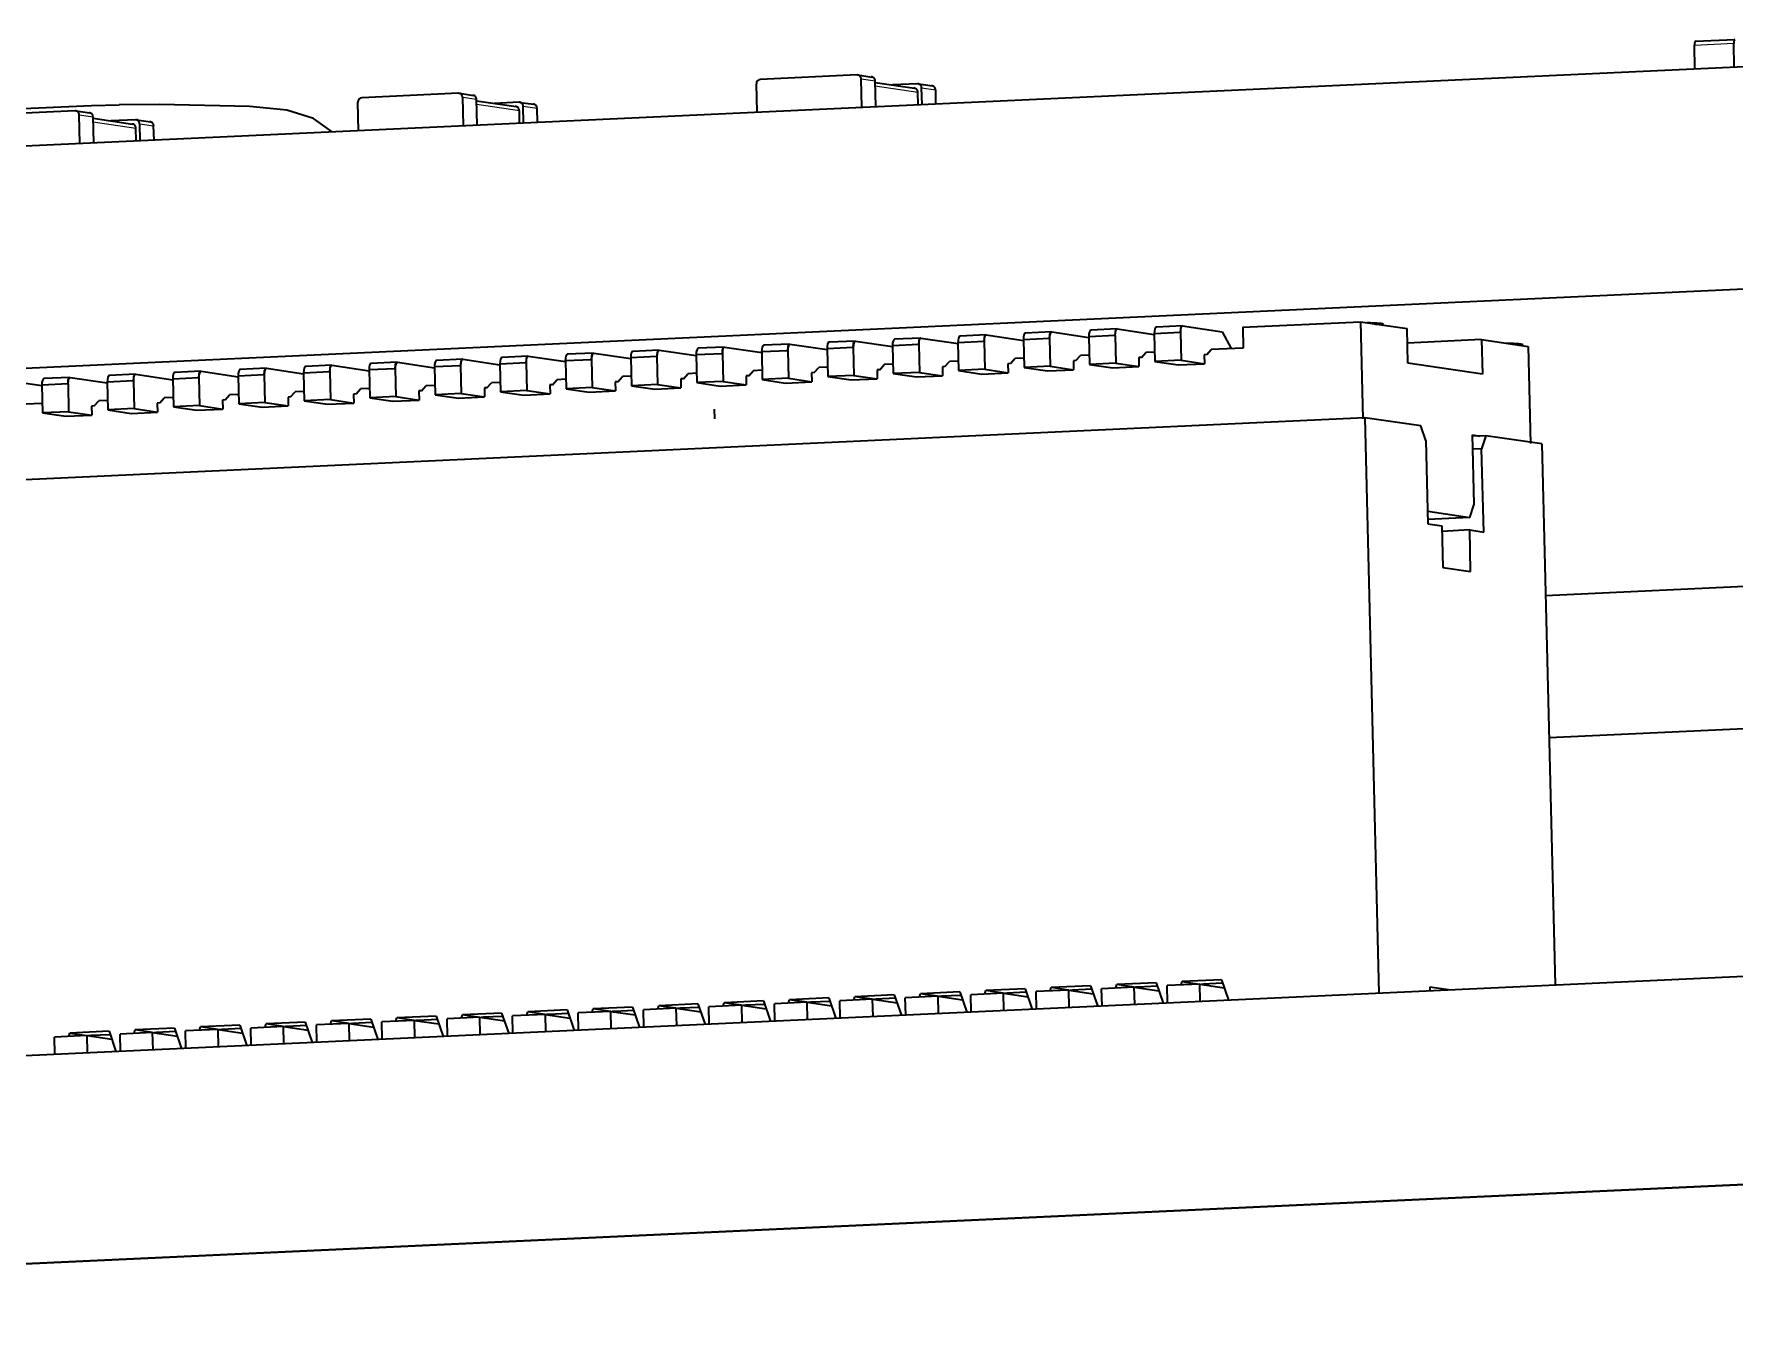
# Model space of a CAD drawing. Extents: x 370 to 946, y 143 to 764.
# Drawn here: x 820.45 to 832.69, y 752.63 to 761.95 of the extents above; entities that cross this region are included whole.
import ezdxf

# ---------------------------------------------------------------- set-up
doc = ezdxf.new("R2010")
doc.units = 0

msp = doc.modelspace()

# ---------------------------------------------------------------- linework, layer by layer
at = {"color": 7, "lineweight": 35}
for p, q in [((810.503, 760.686), (837.817, 761.949)), ((810.542, 759.089), (837.856, 760.352)), ((810.205, 754.127), (837.519, 755.39)), ((837.556, 753.893), (810.241, 752.63)), ((810.241, 752.63), (837.556, 753.893))]:
    msp.add_line(p, q, dxfattribs=at)
at = {"color": 7, "lineweight": 13, "ltscale": 0.007071}
msp.add_line((832.398, 761.869), (832.681, 761.882), dxfattribs=at)
at = {"color": 7, "lineweight": 35, "ltscale": 0.007071}
for p, q in [((832.407, 761.897), (832.69, 761.91)), ((826.64, 755.034), (826.357, 755.021)), ((827.111, 755.056), (826.828, 755.043)), ((827.582, 755.078), (827.299, 755.065)), ((828.053, 755.1), (827.77, 755.087)), ((824.285, 754.926), (824.003, 754.912)), ((824.756, 754.947), (824.474, 754.934)), ((823.343, 754.882), (823.061, 754.869)), ((823.814, 754.904), (823.532, 754.891))]:
    msp.add_line(p, q, dxfattribs=at)
at = {"color": 7, "lineweight": 35, "ltscale": 0.00426}
for p, q in [((832.685, 761.711), (832.681, 761.882)), ((832.402, 761.698), (832.398, 761.869))]:
    msp.add_line(p, q, dxfattribs=at)
at = {"color": 7, "lineweight": 35, "ltscale": 0.017444}
for p, q in [((826.372, 761.654), (825.675, 761.622)), ((823.505, 761.522), (822.808, 761.49)), ((820.745, 761.396), (820.048, 761.364))]:
    msp.add_line(p, q, dxfattribs=at)
at = {"color": 7, "lineweight": 35, "ltscale": 0.002539}
msp.add_line((826.378, 761.654), (826.479, 761.639), dxfattribs=at)
at = {"color": 7, "lineweight": 35, "ltscale": 0.00254}
for p, q in [((823.51, 761.522), (823.611, 761.507)), ((826.814, 761.59), (826.914, 761.575)), ((820.75, 761.396), (820.851, 761.381)), ((823.946, 761.457), (824.046, 761.443)), ((821.186, 761.331), (821.287, 761.317)), ((829.996, 759.878), (830.097, 759.863)), ((829.996, 759.878), (830.097, 759.863)), ((830.48, 758.424), (830.58, 758.409)), ((830.781, 758.38), (830.882, 758.365))]:
    msp.add_line(p, q, dxfattribs=at)
at = {"color": 7, "lineweight": 35, "ltscale": 0.005119}
for p, q in [((825.653, 761.386), (825.648, 761.591)), ((826.406, 761.421), (826.401, 761.626))]:
    msp.add_line(p, q, dxfattribs=at)
at = {"color": 7, "lineweight": 13, "ltscale": 0.00254}
for p, q in [((826.401, 761.626), (826.502, 761.611)), ((826.837, 761.561), (826.938, 761.547)), ((823.534, 761.493), (823.634, 761.479)), ((823.969, 761.429), (824.07, 761.414)), ((820.774, 761.367), (820.875, 761.353)), ((821.21, 761.303), (821.31, 761.288))]:
    msp.add_line(p, q, dxfattribs=at)
at = {"color": 7, "lineweight": 35, "ltscale": 0.004634}
msp.add_line((826.507, 761.426), (826.502, 761.611), dxfattribs=at)
at = {"color": 7, "lineweight": 35, "ltscale": 0.007172}
for p, q in [((826.502, 761.6), (826.786, 761.558)), ((823.634, 761.468), (823.918, 761.426)), ((820.875, 761.342), (821.159, 761.3))]:
    msp.add_line(p, q, dxfattribs=at)
at = {"color": 7, "lineweight": 13, "ltscale": 0.007749}
for p, q in [((826.503, 761.575), (826.81, 761.53)), ((823.635, 761.443), (823.942, 761.398)), ((820.875, 761.317), (821.182, 761.272))]:
    msp.add_line(p, q, dxfattribs=at)
at = {"color": 7, "lineweight": 35, "ltscale": 0.004495}
for p, q in [((826.808, 761.59), (826.628, 761.582)), ((823.94, 761.458), (823.761, 761.449))]:
    msp.add_line(p, q, dxfattribs=at)
at = {"color": 7, "lineweight": 35, "ltscale": 0.002262}
msp.add_line((826.812, 761.44), (826.81, 761.53), dxfattribs=at)
at = {"color": 7, "lineweight": 35, "ltscale": 0.003011}
msp.add_line((826.84, 761.441), (826.837, 761.561), dxfattribs=at)
at = {"color": 7, "lineweight": 35, "ltscale": 0.002525}
msp.add_line((826.94, 761.446), (826.938, 761.547), dxfattribs=at)
at = {"color": 7, "lineweight": 35, "ltscale": 0.00513}
msp.add_line((822.785, 761.253), (822.78, 761.459), dxfattribs=at)
at = {"color": 7, "lineweight": 35, "ltscale": 0.005128}
msp.add_line((823.539, 761.288), (823.534, 761.493), dxfattribs=at)
at = {"color": 7, "lineweight": 35, "ltscale": 0.004642}
msp.add_line((823.639, 761.293), (823.634, 761.479), dxfattribs=at)
at = {"color": 7, "lineweight": 35, "ltscale": 0.002271}
msp.add_line((823.944, 761.307), (823.942, 761.398), dxfattribs=at)
at = {"color": 7, "lineweight": 35, "ltscale": 0.003021}
msp.add_line((823.972, 761.308), (823.969, 761.429), dxfattribs=at)
at = {"color": 7, "lineweight": 35, "ltscale": 0.002534}
msp.add_line((824.072, 761.313), (824.07, 761.414), dxfattribs=at)
at = {"color": 7, "lineweight": 35, "ltscale": 0.00517}
msp.add_line((820.779, 761.161), (820.774, 761.367), dxfattribs=at)
at = {"color": 7, "lineweight": 35, "ltscale": 0.004683}
msp.add_line((820.879, 761.165), (820.875, 761.353), dxfattribs=at)
at = {"color": 7, "lineweight": 35, "ltscale": 0.004494}
msp.add_line((821.181, 761.332), (821.001, 761.323), dxfattribs=at)
at = {"color": 7, "lineweight": 35, "ltscale": 0.002314}
msp.add_line((821.184, 761.179), (821.182, 761.272), dxfattribs=at)
at = {"color": 7, "lineweight": 35, "ltscale": 0.00306}
msp.add_line((821.213, 761.181), (821.21, 761.303), dxfattribs=at)
at = {"color": 7, "lineweight": 35, "ltscale": 0.002573}
msp.add_line((821.313, 761.185), (821.31, 761.288), dxfattribs=at)
at = {"color": 7, "lineweight": 35, "ltscale": 0.004714}
for p, q in [((827.772, 759.805), (827.584, 759.796)), ((828.243, 759.826), (828.055, 759.818)), ((828.7, 759.801), (828.511, 759.792)), ((828.7, 759.801), (828.511, 759.792)), ((828.714, 759.848), (828.526, 759.84)), ((826.345, 759.692), (826.156, 759.683)), ((826.345, 759.692), (826.156, 759.683)), ((826.816, 759.714), (826.627, 759.705)), ((826.816, 759.714), (826.627, 759.705)), ((826.83, 759.761), (826.642, 759.752)), ((827.301, 759.783), (827.113, 759.774)), ((823.534, 759.609), (823.345, 759.6)), ((824.005, 759.63), (823.816, 759.622)), ((824.461, 759.605), (824.273, 759.596)), ((824.461, 759.605), (824.273, 759.596)), ((824.476, 759.652), (824.287, 759.644)), ((824.932, 759.627), (824.744, 759.618)), ((824.932, 759.627), (824.744, 759.618)), ((824.946, 759.674), (824.758, 759.665)), ((825.403, 759.648), (825.215, 759.64)), ((825.403, 759.648), (825.215, 759.64)), ((825.874, 759.67), (825.686, 759.661)), ((825.874, 759.67), (825.686, 759.661)), ((827.763, 759.558), (827.574, 759.549)), ((827.763, 759.558), (827.574, 759.549)), ((828.234, 759.579), (828.045, 759.571)), ((828.234, 759.579), (828.045, 759.571)), ((828.684, 759.568), (828.872, 759.576)), ((828.684, 759.568), (828.872, 759.576)), ((820.708, 759.478), (820.52, 759.469)), ((821.164, 759.452), (820.976, 759.444)), ((821.164, 759.452), (820.976, 759.444)), ((821.179, 759.5), (820.991, 759.491)), ((821.635, 759.474), (821.447, 759.465)), ((821.635, 759.474), (821.447, 759.465)), ((821.65, 759.522), (821.462, 759.513)), ((822.106, 759.496), (821.918, 759.487)), ((822.106, 759.496), (821.918, 759.487)), ((822.577, 759.518), (822.389, 759.509)), ((822.577, 759.518), (822.389, 759.509)), ((825.408, 759.449), (825.219, 759.44)), ((825.408, 759.449), (825.219, 759.44)), ((825.879, 759.471), (825.69, 759.462)), ((825.879, 759.471), (825.69, 759.462)), ((825.858, 759.437), (826.046, 759.446)), ((825.858, 759.437), (826.046, 759.446)), ((826.35, 759.492), (826.161, 759.484)), ((826.35, 759.492), (826.161, 759.484)), ((826.329, 759.459), (826.517, 759.468)), ((826.329, 759.459), (826.517, 759.468)), ((826.821, 759.514), (826.632, 759.505)), ((826.821, 759.514), (826.632, 759.505)), ((826.8, 759.481), (826.988, 759.489)), ((826.8, 759.481), (826.988, 759.489)), ((827.292, 759.536), (827.103, 759.527)), ((827.292, 759.536), (827.103, 759.527)), ((822.582, 759.318), (822.394, 759.309)), ((822.582, 759.318), (822.394, 759.309)), ((823.053, 759.34), (822.865, 759.331)), ((823.053, 759.34), (822.865, 759.331)), ((823.032, 759.306), (823.221, 759.315)), ((823.032, 759.306), (823.221, 759.315)), ((823.524, 759.362), (823.336, 759.353)), ((823.524, 759.362), (823.336, 759.353)), ((823.503, 759.328), (823.692, 759.337)), ((823.503, 759.328), (823.692, 759.337)), ((824.916, 759.394), (825.104, 759.402)), ((824.916, 759.394), (825.104, 759.402)), ((825.387, 759.415), (825.575, 759.424)), ((825.387, 759.415), (825.575, 759.424)), ((820.678, 759.198), (820.866, 759.206)), ((820.678, 759.198), (820.866, 759.206)), ((821.149, 759.219), (821.337, 759.228)), ((821.149, 759.219), (821.337, 759.228)), ((821.62, 759.241), (821.808, 759.25)), ((821.62, 759.241), (821.808, 759.25)), ((822.111, 759.296), (821.923, 759.288)), ((822.111, 759.296), (821.923, 759.288)), ((822.09, 759.263), (822.279, 759.272)), ((822.09, 759.263), (822.279, 759.272)), ((822.561, 759.285), (822.75, 759.293)), ((822.561, 759.285), (822.75, 759.293))]:
    msp.add_line(p, q, dxfattribs=at)
at = {"color": 7, "lineweight": 35, "ltscale": 0.006751}
for p, q in [((827.773, 759.805), (828.04, 759.765)), ((827.773, 759.805), (828.04, 759.765)), ((828.244, 759.826), (828.511, 759.787)), ((828.244, 759.826), (828.511, 759.787)), ((825.419, 759.696), (825.686, 759.656)), ((825.419, 759.696), (825.686, 759.656)), ((827.302, 759.783), (827.569, 759.743)), ((827.302, 759.783), (827.569, 759.743)), ((822.593, 759.565), (822.86, 759.526)), ((822.593, 759.565), (822.86, 759.526)), ((823.064, 759.587), (823.331, 759.547)), ((823.064, 759.587), (823.331, 759.547)), ((823.535, 759.609), (823.802, 759.569)), ((823.535, 759.609), (823.802, 759.569)), ((824.006, 759.63), (824.273, 759.591)), ((824.006, 759.63), (824.273, 759.591)), ((824.477, 759.652), (824.744, 759.613)), ((824.477, 759.652), (824.744, 759.613)), ((824.948, 759.674), (825.215, 759.635)), ((824.948, 759.674), (825.215, 759.635)), ((820.709, 759.478), (820.976, 759.439)), ((820.709, 759.478), (820.976, 759.439)), ((821.18, 759.5), (821.447, 759.46)), ((821.18, 759.5), (821.447, 759.46)), ((821.651, 759.522), (821.918, 759.482)), ((821.651, 759.522), (821.918, 759.482)), ((822.122, 759.543), (822.389, 759.504)), ((822.122, 759.543), (822.389, 759.504))]:
    msp.add_line(p, q, dxfattribs=at)
at = {"color": 7, "lineweight": 35, "ltscale": 0.004991}
for p, q in [((828.7, 759.801), (828.704, 759.601)), ((828.7, 759.801), (828.704, 759.601)), ((826.156, 759.683), (826.161, 759.484)), ((826.156, 759.683), (826.161, 759.484)), ((826.345, 759.692), (826.35, 759.492)), ((826.345, 759.692), (826.35, 759.492)), ((826.627, 759.705), (826.632, 759.505)), ((826.627, 759.705), (826.632, 759.505)), ((826.816, 759.714), (826.821, 759.514)), ((826.816, 759.714), (826.821, 759.514)), ((827.098, 759.727), (827.103, 759.527)), ((827.098, 759.727), (827.103, 759.527)), ((827.758, 759.757), (827.763, 759.558)), ((827.758, 759.757), (827.763, 759.558)), ((828.229, 759.779), (828.234, 759.579)), ((828.229, 759.779), (828.234, 759.579)), ((828.511, 759.792), (828.516, 759.592)), ((828.511, 759.792), (828.516, 759.592)), ((823.99, 759.583), (823.995, 759.383)), ((823.99, 759.583), (823.995, 759.383)), ((824.273, 759.596), (824.278, 759.396)), ((824.273, 759.596), (824.278, 759.396)), ((824.461, 759.605), (824.466, 759.405)), ((824.461, 759.605), (824.466, 759.405)), ((824.744, 759.618), (824.749, 759.418)), ((824.744, 759.618), (824.749, 759.418)), ((824.932, 759.627), (824.937, 759.427)), ((824.932, 759.627), (824.937, 759.427)), ((825.215, 759.64), (825.219, 759.44)), ((825.215, 759.64), (825.219, 759.44)), ((825.874, 759.67), (825.879, 759.471)), ((825.874, 759.67), (825.879, 759.471)), ((820.976, 759.444), (820.981, 759.244)), ((820.976, 759.444), (820.981, 759.244)), ((821.447, 759.465), (821.452, 759.266)), ((821.447, 759.465), (821.452, 759.266)), ((822.106, 759.496), (822.111, 759.296)), ((822.106, 759.496), (822.111, 759.296)), ((822.389, 759.509), (822.394, 759.309)), ((822.389, 759.509), (822.394, 759.309)), ((822.577, 759.518), (822.582, 759.318)), ((822.577, 759.518), (822.582, 759.318)), ((822.86, 759.531), (822.865, 759.331)), ((822.86, 759.531), (822.865, 759.331)), ((823.331, 759.553), (823.336, 759.353)), ((823.331, 759.553), (823.336, 759.353)), ((820.505, 759.422), (820.51, 759.222)), ((820.505, 759.422), (820.51, 759.222)), ((820.694, 759.431), (820.698, 759.231)), ((820.694, 759.431), (820.698, 759.231))]:
    msp.add_line(p, q, dxfattribs=at)
at = {"color": 7, "lineweight": 35, "ltscale": 0.007197}
msp.add_line((828.715, 759.848), (829, 759.806), dxfattribs=at)
msp.add_line((828.715, 759.848), (829, 759.806), dxfattribs=at)
at = {"color": 7, "lineweight": 35, "ltscale": 0.003433}
msp.add_line((829, 759.806), (829.065, 759.685), dxfattribs=at)
msp.add_line((829, 759.806), (829.065, 759.685), dxfattribs=at)
at = {"color": 7, "lineweight": 35, "ltscale": 0.021214}
msp.add_line((829.148, 759.839), (829.996, 759.878), dxfattribs=at)
msp.add_line((829.148, 759.839), (829.996, 759.878), dxfattribs=at)
at = {"color": 7, "lineweight": 35, "ltscale": 0.003743}
msp.add_line((829.148, 759.839), (829.152, 759.689), dxfattribs=at)
msp.add_line((829.148, 759.839), (829.152, 759.689), dxfattribs=at)
at = {"color": 7, "lineweight": 35, "ltscale": 0.017467}
for p, q in [((829.996, 759.878), (830.013, 759.18)), ((829.996, 759.878), (830.013, 759.18)), ((831.202, 759.7), (831.219, 759.002)), ((831.202, 759.7), (831.219, 759.002))]:
    msp.add_line(p, q, dxfattribs=at)
at = {"color": 7, "lineweight": 35, "ltscale": 0.005927}
msp.add_line((830.097, 759.863), (830.331, 759.829), dxfattribs=at)
msp.add_line((830.097, 759.863), (830.331, 759.829), dxfattribs=at)
at = {"color": 7, "lineweight": 35, "ltscale": 0.000380241}
msp.add_line((830.097, 759.863), (830.111, 759.859), dxfattribs=at)
at = {"color": 7, "lineweight": 35, "ltscale": 0.000253369}
msp.add_line((830.111, 759.859), (830.111, 759.869), dxfattribs=at)
at = {"color": 7, "lineweight": 35, "ltscale": 0.006238}
for p, q in [((830.337, 759.579), (830.331, 759.829)), ((830.337, 759.579), (830.331, 759.829)), ((830.867, 759.75), (830.873, 759.5)), ((830.867, 759.75), (830.873, 759.5))]:
    msp.add_line(p, q, dxfattribs=at)
at = {"color": 7, "lineweight": 35, "ltscale": 0.004715}
for p, q in [((825.417, 759.696), (825.229, 759.687)), ((825.888, 759.718), (825.7, 759.709)), ((826.359, 759.739), (826.171, 759.731)), ((827.287, 759.735), (827.098, 759.727)), ((827.287, 759.735), (827.098, 759.727)), ((827.758, 759.757), (827.569, 759.748)), ((827.758, 759.757), (827.569, 759.748)), ((828.229, 759.779), (828.04, 759.77)), ((828.229, 759.779), (828.04, 759.77)), ((822.592, 759.565), (822.403, 759.556)), ((823.063, 759.587), (822.874, 759.578)), ((823.519, 759.561), (823.331, 759.553)), ((823.519, 759.561), (823.331, 759.553)), ((823.99, 759.583), (823.802, 759.574)), ((823.99, 759.583), (823.802, 759.574)), ((828.704, 759.601), (828.516, 759.592)), ((828.704, 759.601), (828.516, 759.592)), ((822.121, 759.543), (821.932, 759.535)), ((823.048, 759.539), (822.86, 759.531)), ((823.048, 759.539), (822.86, 759.531)), ((827.271, 759.502), (827.459, 759.511)), ((827.271, 759.502), (827.459, 759.511)), ((827.742, 759.524), (827.93, 759.533)), ((827.742, 759.524), (827.93, 759.533)), ((828.213, 759.546), (828.401, 759.555)), ((828.213, 759.546), (828.401, 759.555)), ((820.694, 759.431), (820.505, 759.422)), ((820.694, 759.431), (820.505, 759.422)), ((823.995, 759.383), (823.807, 759.375)), ((823.995, 759.383), (823.807, 759.375)), ((823.974, 759.35), (824.163, 759.359)), ((823.974, 759.35), (824.163, 759.359)), ((824.466, 759.405), (824.278, 759.396)), ((824.466, 759.405), (824.278, 759.396)), ((824.445, 759.372), (824.634, 759.38)), ((824.445, 759.372), (824.634, 759.38)), ((824.937, 759.427), (824.749, 759.418)), ((824.937, 759.427), (824.749, 759.418)), ((820.698, 759.231), (820.51, 759.222)), ((820.698, 759.231), (820.51, 759.222)), ((821.169, 759.253), (820.981, 759.244)), ((821.169, 759.253), (820.981, 759.244)), ((821.64, 759.275), (821.452, 759.266)), ((821.64, 759.275), (821.452, 759.266))]:
    msp.add_line(p, q, dxfattribs=at)
at = {"color": 7, "lineweight": 35, "ltscale": 0.006753}
for p, q in [((825.889, 759.718), (826.157, 759.678)), ((825.889, 759.718), (826.157, 759.678)), ((826.36, 759.739), (826.628, 759.7)), ((826.36, 759.739), (826.628, 759.7)), ((826.831, 759.761), (827.099, 759.722)), ((826.831, 759.761), (827.099, 759.722))]:
    msp.add_line(p, q, dxfattribs=at)
at = {"color": 7, "lineweight": 35, "ltscale": 0.00499}
for p, q in [((827.287, 759.735), (827.292, 759.536)), ((827.287, 759.735), (827.292, 759.536)), ((827.569, 759.748), (827.574, 759.549)), ((827.569, 759.748), (827.574, 759.549)), ((828.04, 759.77), (828.045, 759.571)), ((828.04, 759.77), (828.045, 759.571)), ((823.519, 759.561), (823.524, 759.362)), ((823.519, 759.561), (823.524, 759.362)), ((823.802, 759.574), (823.807, 759.375)), ((823.802, 759.574), (823.807, 759.375)), ((825.403, 759.648), (825.408, 759.449)), ((825.403, 759.648), (825.408, 759.449)), ((825.686, 759.661), (825.69, 759.462)), ((825.686, 759.661), (825.69, 759.462)), ((821.164, 759.452), (821.169, 759.253)), ((821.164, 759.452), (821.169, 759.253)), ((821.635, 759.474), (821.64, 759.275)), ((821.635, 759.474), (821.64, 759.275)), ((821.918, 759.487), (821.923, 759.288)), ((821.918, 759.487), (821.923, 759.288)), ((823.048, 759.539), (823.053, 759.34)), ((823.048, 759.539), (823.053, 759.34))]:
    msp.add_line(p, q, dxfattribs=at)
at = {"color": 7, "lineweight": 35, "ltscale": 0.001214}
for p, q in [((828.889, 759.642), (828.921, 759.679)), ((828.889, 759.642), (828.921, 759.679)), ((826.535, 759.533), (826.567, 759.57)), ((826.535, 759.533), (826.567, 759.57)), ((827.005, 759.555), (827.038, 759.592)), ((827.005, 759.555), (827.038, 759.592)), ((827.476, 759.577), (827.508, 759.613)), ((827.476, 759.577), (827.508, 759.613)), ((828.418, 759.62), (828.45, 759.657)), ((828.418, 759.62), (828.45, 759.657)), ((823.709, 759.403), (823.741, 759.439)), ((823.709, 759.403), (823.741, 759.439)), ((824.18, 759.424), (824.212, 759.461)), ((824.18, 759.424), (824.212, 759.461)), ((824.651, 759.446), (824.683, 759.483)), ((824.651, 759.446), (824.683, 759.483)), ((825.122, 759.468), (825.154, 759.504)), ((825.122, 759.468), (825.154, 759.504)), ((825.593, 759.49), (825.625, 759.526)), ((825.593, 759.49), (825.625, 759.526)), ((826.064, 759.512), (826.096, 759.548)), ((826.064, 759.512), (826.096, 759.548)), ((821.354, 759.294), (821.386, 759.33)), ((821.354, 759.294), (821.386, 759.33)), ((822.296, 759.337), (822.328, 759.374)), ((822.296, 759.337), (822.328, 759.374)), ((822.767, 759.359), (822.799, 759.396)), ((822.767, 759.359), (822.799, 759.396)), ((823.238, 759.381), (823.27, 759.417)), ((823.238, 759.381), (823.27, 759.417)), ((820.883, 759.272), (820.915, 759.308)), ((820.883, 759.272), (820.915, 759.308))]:
    msp.add_line(p, q, dxfattribs=at)
at = {"color": 7, "lineweight": 35, "ltscale": 0.005776}
msp.add_line((829.152, 759.689), (828.921, 759.679), dxfattribs=at)
msp.add_line((829.152, 759.689), (828.921, 759.679), dxfattribs=at)
at = {"color": 7, "lineweight": 35, "ltscale": 0.013352}
msp.add_line((830.867, 759.75), (830.334, 759.725), dxfattribs=at)
msp.add_line((830.867, 759.75), (830.334, 759.725), dxfattribs=at)
at = {"color": 7, "lineweight": 35, "ltscale": 0.008466}
msp.add_line((830.867, 759.75), (831.202, 759.7), dxfattribs=at)
msp.add_line((830.867, 759.75), (831.202, 759.7), dxfattribs=at)
at = {"color": 7, "lineweight": 35, "ltscale": 0.001602}
for p, q in [((826.631, 759.573), (826.567, 759.57)), ((826.631, 759.573), (826.567, 759.57)), ((827.102, 759.595), (827.038, 759.592)), ((827.102, 759.595), (827.038, 759.592)), ((827.573, 759.616), (827.508, 759.613)), ((827.573, 759.616), (827.508, 759.613)), ((828.043, 759.638), (827.979, 759.635)), ((828.043, 759.638), (827.979, 759.635)), ((828.514, 759.66), (828.45, 759.657)), ((828.514, 759.66), (828.45, 759.657)), ((824.276, 759.464), (824.212, 759.461)), ((824.276, 759.464), (824.212, 759.461)), ((824.747, 759.486), (824.683, 759.483)), ((824.747, 759.486), (824.683, 759.483)), ((825.218, 759.507), (825.154, 759.504)), ((825.218, 759.507), (825.154, 759.504)), ((825.689, 759.529), (825.625, 759.526)), ((825.689, 759.529), (825.625, 759.526)), ((826.16, 759.551), (826.096, 759.548)), ((826.16, 759.551), (826.096, 759.548)), ((820.979, 759.311), (820.915, 759.308)), ((820.979, 759.311), (820.915, 759.308)), ((821.45, 759.333), (821.386, 759.33)), ((821.45, 759.333), (821.386, 759.33)), ((821.921, 759.355), (821.857, 759.352)), ((821.921, 759.355), (821.857, 759.352)), ((822.392, 759.377), (822.328, 759.374)), ((822.392, 759.377), (822.328, 759.374)), ((822.863, 759.399), (822.799, 759.396)), ((822.863, 759.399), (822.799, 759.396))]:
    msp.add_line(p, q, dxfattribs=at)
at = {"color": 7, "lineweight": 35, "ltscale": 0.000470528}
for p, q in [((827.476, 759.577), (827.458, 759.576)), ((827.476, 759.577), (827.458, 759.576)), ((823.238, 759.381), (823.219, 759.38)), ((823.238, 759.381), (823.219, 759.38)), ((823.709, 759.403), (823.69, 759.402)), ((823.709, 759.403), (823.69, 759.402))]:
    msp.add_line(p, q, dxfattribs=at)
at = {"color": 7, "lineweight": 35, "ltscale": 0.001621}
for p, q in [((827.458, 759.576), (827.459, 759.511)), ((827.458, 759.576), (827.459, 759.511)), ((825.574, 759.489), (825.575, 759.424)), ((825.574, 759.489), (825.575, 759.424)), ((821.806, 759.315), (821.808, 759.25)), ((821.806, 759.315), (821.808, 759.25)), ((823.219, 759.38), (823.221, 759.315)), ((823.219, 759.38), (823.221, 759.315)), ((823.69, 759.402), (823.692, 759.337)), ((823.69, 759.402), (823.692, 759.337)), ((821.335, 759.293), (821.337, 759.228)), ((821.335, 759.293), (821.337, 759.228))]:
    msp.add_line(p, q, dxfattribs=at)
at = {"color": 7, "lineweight": 35, "ltscale": 0.004234}
for p, q in [((827.763, 759.558), (827.93, 759.533)), ((827.763, 759.558), (827.93, 759.533)), ((828.234, 759.579), (828.401, 759.555)), ((828.234, 759.579), (828.401, 759.555)), ((828.516, 759.592), (828.684, 759.568)), ((828.516, 759.592), (828.684, 759.568)), ((825.219, 759.44), (825.387, 759.415)), ((825.219, 759.44), (825.387, 759.415)), ((825.408, 759.449), (825.575, 759.424)), ((825.408, 759.449), (825.575, 759.424)), ((825.69, 759.462), (825.858, 759.437)), ((825.69, 759.462), (825.858, 759.437)), ((825.879, 759.471), (826.046, 759.446)), ((825.879, 759.471), (826.046, 759.446)), ((826.161, 759.484), (826.329, 759.459)), ((826.161, 759.484), (826.329, 759.459)), ((826.35, 759.492), (826.517, 759.468)), ((826.35, 759.492), (826.517, 759.468)), ((826.632, 759.505), (826.8, 759.481)), ((826.632, 759.505), (826.8, 759.481)), ((826.821, 759.514), (826.988, 759.489)), ((826.821, 759.514), (826.988, 759.489)), ((827.292, 759.536), (827.459, 759.511)), ((827.292, 759.536), (827.459, 759.511)), ((822.582, 759.318), (822.75, 759.293)), ((822.582, 759.318), (822.75, 759.293)), ((822.865, 759.331), (823.032, 759.306)), ((822.865, 759.331), (823.032, 759.306)), ((823.053, 759.34), (823.221, 759.315)), ((823.053, 759.34), (823.221, 759.315)), ((823.336, 759.353), (823.503, 759.328)), ((823.336, 759.353), (823.503, 759.328)), ((823.524, 759.362), (823.692, 759.337)), ((823.524, 759.362), (823.692, 759.337)), ((823.807, 759.375), (823.974, 759.35)), ((823.807, 759.375), (823.974, 759.35)), ((823.995, 759.383), (824.163, 759.359)), ((823.995, 759.383), (824.163, 759.359)), ((824.278, 759.396), (824.445, 759.372)), ((824.278, 759.396), (824.445, 759.372)), ((824.466, 759.405), (824.634, 759.38)), ((824.466, 759.405), (824.634, 759.38)), ((824.749, 759.418), (824.916, 759.394)), ((824.749, 759.418), (824.916, 759.394)), ((820.51, 759.222), (820.678, 759.198)), ((820.51, 759.222), (820.678, 759.198)), ((820.981, 759.244), (821.149, 759.219)), ((820.981, 759.244), (821.149, 759.219)), ((821.452, 759.266), (821.62, 759.241)), ((821.452, 759.266), (821.62, 759.241)), ((821.923, 759.288), (822.09, 759.263)), ((821.923, 759.288), (822.09, 759.263)), ((822.111, 759.296), (822.279, 759.272)), ((822.111, 759.296), (822.279, 759.272)), ((822.394, 759.309), (822.561, 759.285)), ((822.394, 759.309), (822.561, 759.285))]:
    msp.add_line(p, q, dxfattribs=at)
at = {"color": 7, "lineweight": 35, "ltscale": 0.000470456}
for p, q in [((827.947, 759.599), (827.929, 759.598)), ((827.947, 759.599), (827.929, 759.598)), ((824.651, 759.446), (824.632, 759.445)), ((824.651, 759.446), (824.632, 759.445)), ((824.18, 759.424), (824.161, 759.424)), ((824.18, 759.424), (824.161, 759.424))]:
    msp.add_line(p, q, dxfattribs=at)
at = {"color": 7, "lineweight": 35, "ltscale": 0.001622}
for p, q in [((827.929, 759.598), (827.93, 759.533)), ((827.929, 759.598), (827.93, 759.533)), ((828.87, 759.641), (828.872, 759.576)), ((828.87, 759.641), (828.872, 759.576)), ((824.632, 759.445), (824.634, 759.38)), ((824.632, 759.445), (824.634, 759.38)), ((825.103, 759.467), (825.104, 759.402)), ((825.103, 759.467), (825.104, 759.402)), ((826.045, 759.511), (826.046, 759.446)), ((826.045, 759.511), (826.046, 759.446)), ((826.516, 759.532), (826.517, 759.468)), ((826.516, 759.532), (826.517, 759.468)), ((826.987, 759.554), (826.988, 759.489)), ((826.987, 759.554), (826.988, 759.489)), ((822.277, 759.336), (822.279, 759.272)), ((822.277, 759.336), (822.279, 759.272)), ((822.748, 759.358), (822.75, 759.293)), ((822.748, 759.358), (822.75, 759.293)), ((824.161, 759.424), (824.163, 759.359)), ((824.161, 759.424), (824.163, 759.359)), ((820.864, 759.271), (820.866, 759.206)), ((820.864, 759.271), (820.866, 759.206))]:
    msp.add_line(p, q, dxfattribs=at)
at = {"color": 7, "lineweight": 35, "ltscale": 0.001215}
for p, q in [((827.947, 759.599), (827.979, 759.635)), ((827.947, 759.599), (827.979, 759.635)), ((821.825, 759.316), (821.857, 759.352)), ((821.825, 759.316), (821.857, 759.352))]:
    msp.add_line(p, q, dxfattribs=at)
at = {"color": 7, "lineweight": 35, "ltscale": 0.004232}
for p, q in [((828.045, 759.571), (828.213, 759.546)), ((828.045, 759.571), (828.213, 759.546)), ((828.704, 759.601), (828.872, 759.576)), ((828.704, 759.601), (828.872, 759.576)), ((827.103, 759.527), (827.271, 759.502)), ((827.103, 759.527), (827.271, 759.502)), ((827.574, 759.549), (827.742, 759.524)), ((827.574, 759.549), (827.742, 759.524)), ((824.937, 759.427), (825.104, 759.402)), ((824.937, 759.427), (825.104, 759.402)), ((820.698, 759.231), (820.866, 759.206)), ((820.698, 759.231), (820.866, 759.206)), ((821.169, 759.253), (821.337, 759.228)), ((821.169, 759.253), (821.337, 759.228)), ((821.64, 759.275), (821.808, 759.25)), ((821.64, 759.275), (821.808, 759.25))]:
    msp.add_line(p, q, dxfattribs=at)
at = {"color": 7, "lineweight": 35, "ltscale": 0.00047198}
for p, q in [((828.418, 759.62), (828.399, 759.62)), ((828.418, 759.62), (828.399, 759.62)), ((828.889, 759.642), (828.87, 759.641)), ((828.889, 759.642), (828.87, 759.641)), ((825.122, 759.468), (825.103, 759.467)), ((825.122, 759.468), (825.103, 759.467)), ((826.064, 759.512), (826.045, 759.511)), ((826.064, 759.512), (826.045, 759.511)), ((826.535, 759.533), (826.516, 759.532)), ((826.535, 759.533), (826.516, 759.532)), ((827.005, 759.555), (826.987, 759.554)), ((827.005, 759.555), (826.987, 759.554)), ((821.825, 759.316), (821.806, 759.315)), ((821.825, 759.316), (821.806, 759.315)), ((822.296, 759.337), (822.277, 759.336)), ((822.296, 759.337), (822.277, 759.336)), ((822.767, 759.359), (822.748, 759.358)), ((822.767, 759.359), (822.748, 759.358)), ((820.883, 759.272), (820.864, 759.271)), ((820.883, 759.272), (820.864, 759.271))]:
    msp.add_line(p, q, dxfattribs=at)
at = {"color": 7, "lineweight": 35, "ltscale": 0.001623}
msp.add_line((828.399, 759.62), (828.401, 759.555), dxfattribs=at)
msp.add_line((828.399, 759.62), (828.401, 759.555), dxfattribs=at)
at = {"color": 7, "lineweight": 35, "ltscale": 0.013547}
msp.add_line((830.873, 759.5), (830.337, 759.579), dxfattribs=at)
msp.add_line((830.873, 759.5), (830.337, 759.579), dxfattribs=at)
at = {"color": 7, "lineweight": 35, "ltscale": 0.002941}
msp.add_line((820.505, 759.417), (820.389, 759.434), dxfattribs=at)
msp.add_line((820.505, 759.417), (820.389, 759.434), dxfattribs=at)
at = {"color": 7, "lineweight": 35, "ltscale": 0.001604}
for p, q in [((823.805, 759.442), (823.741, 759.439)), ((823.805, 759.442), (823.741, 759.439)), ((823.334, 759.42), (823.27, 759.417)), ((823.334, 759.42), (823.27, 759.417))]:
    msp.add_line(p, q, dxfattribs=at)
at = {"color": 7, "lineweight": 35, "ltscale": 0.000472052}
for p, q in [((825.593, 759.49), (825.574, 759.489)), ((825.593, 759.49), (825.574, 759.489)), ((821.354, 759.294), (821.335, 759.293)), ((821.354, 759.294), (821.335, 759.293))]:
    msp.add_line(p, q, dxfattribs=at)
at = {"color": 7, "lineweight": 35, "ltscale": 0.002899}
msp.add_line((820.508, 759.29), (820.393, 759.284), dxfattribs=at)
msp.add_line((820.508, 759.29), (820.393, 759.284), dxfattribs=at)
at = {"color": 7, "lineweight": 35, "ltscale": 0.001728}
msp.add_line((825.345, 759.249), (825.347, 759.18), dxfattribs=at)
at = {"color": 7, "lineweight": 35, "ltscale": 0.264009}
msp.add_line((830.027, 759.187), (819.478, 758.699), dxfattribs=at)
at = {"color": 7, "lineweight": 35, "ltscale": 0.01016}
for p, q in [((830.429, 759.128), (830.027, 759.187)), ((831.3, 758.999), (830.898, 759.058))]:
    msp.add_line(p, q, dxfattribs=at)
at = {"color": 7, "lineweight": 35, "ltscale": 0.103492}
msp.add_line((830.027, 759.187), (830.128, 755.048), dxfattribs=at)
at = {"color": 7, "lineweight": 35, "ltscale": 0.002768}
msp.add_line((830.465, 759.023), (830.429, 759.128), dxfattribs=at)
at = {"color": 7, "lineweight": 35, "ltscale": 0.014972}
for p, q in [((830.465, 759.023), (830.48, 758.424)), ((830.882, 758.365), (830.867, 758.963))]:
    msp.add_line(p, q, dxfattribs=at)
at = {"color": 7, "lineweight": 35, "ltscale": 0.012476}
msp.add_line((830.813, 758.565), (830.801, 759.064), dxfattribs=at)
msp.add_line((830.813, 758.565), (830.801, 759.064), dxfattribs=at)
at = {"color": 7, "lineweight": 35, "ltscale": 0.00127}
msp.add_line((830.801, 759.064), (830.851, 759.056), dxfattribs=at)
msp.add_line((830.801, 759.064), (830.851, 759.056), dxfattribs=at)
at = {"color": 7, "lineweight": 35, "ltscale": 0.00243}
msp.add_line((830.898, 759.058), (830.801, 759.054), dxfattribs=at)
at = {"color": 7, "lineweight": 35, "ltscale": 0.001596}
msp.add_line((830.867, 758.963), (830.803, 758.961), dxfattribs=at)
at = {"color": 7, "lineweight": 35, "ltscale": 0.002495}
for p, q in [((830.898, 759.058), (830.867, 758.963)), ((830.782, 758.47), (830.813, 758.565)), ((830.782, 758.47), (830.813, 758.565))]:
    msp.add_line(p, q, dxfattribs=at)
at = {"color": 7, "lineweight": 35, "ltscale": 0.09733}
msp.add_line((831.3, 758.999), (831.396, 755.107), dxfattribs=at)
at = {"color": 7, "lineweight": 35, "ltscale": 0.000242245}
msp.add_line((830.477, 758.523), (830.48, 758.514), dxfattribs=at)
msp.add_line((830.477, 758.523), (830.48, 758.514), dxfattribs=at)
at = {"color": 7, "lineweight": 35, "ltscale": 0.007584}
msp.add_line((830.782, 758.47), (830.479, 758.456), dxfattribs=at)
msp.add_line((830.782, 758.47), (830.479, 758.456), dxfattribs=at)
at = {"color": 7, "lineweight": 35, "ltscale": 0.007621}
msp.add_line((830.48, 758.514), (830.782, 758.47), dxfattribs=at)
msp.add_line((830.48, 758.514), (830.782, 758.47), dxfattribs=at)
at = {"color": 7, "lineweight": 35, "ltscale": 0.007485}
for p, q in [((830.58, 758.409), (830.587, 758.11)), ((830.788, 758.08), (830.781, 758.38))]:
    msp.add_line(p, q, dxfattribs=at)
at = {"color": 7, "lineweight": 35, "ltscale": 0.005007}
msp.add_line((830.781, 758.38), (830.581, 758.37), dxfattribs=at)
at = {"color": 7, "lineweight": 35, "ltscale": 0.005079}
msp.add_line((830.587, 758.11), (830.788, 758.08), dxfattribs=at)
at = {"color": 7, "lineweight": 35, "ltscale": 0.162371}
msp.add_line((837.815, 758.207), (831.327, 757.907), dxfattribs=at)
at = {"color": 7, "lineweight": 35, "ltscale": 0.130257}
msp.add_line((831.352, 756.887), (836.557, 757.127), dxfattribs=at)
at = {"color": 7, "lineweight": 35, "ltscale": 0.003899}
for p, q in [((826.64, 755.034), (826.691, 754.887)), ((827.111, 755.056), (827.162, 754.909)), ((828.995, 755.143), (829.045, 754.996)), ((824.756, 754.947), (824.807, 754.8)), ((825.227, 754.969), (825.278, 754.822)), ((823.343, 754.882), (823.394, 754.734)), ((820.989, 754.773), (821.039, 754.626))]:
    msp.add_line(p, q, dxfattribs=at)
at = {"color": 7, "lineweight": 35, "ltscale": 0.000631721}
for p, q in [((826.821, 755.019), (826.828, 755.043)), ((827.292, 755.041), (827.299, 755.065)), ((827.763, 755.062), (827.77, 755.087)), ((823.996, 754.888), (824.003, 754.912)), ((824.467, 754.91), (824.474, 754.934)), ((825.409, 754.953), (825.415, 754.978)), ((825.879, 754.975), (825.886, 755)), ((826.35, 754.997), (826.357, 755.021)), ((821.17, 754.758), (821.177, 754.782)), ((821.641, 754.779), (821.648, 754.804)), ((822.583, 754.823), (822.59, 754.847)), ((823.054, 754.845), (823.061, 754.869)), ((823.525, 754.866), (823.532, 754.891))]:
    msp.add_line(p, q, dxfattribs=at)
at = {"color": 7, "lineweight": 35, "ltscale": 0.003126}
for p, q in [((826.952, 755.025), (826.828, 755.043)), ((827.423, 755.047), (827.299, 755.065)), ((827.894, 755.068), (827.77, 755.087)), ((828.712, 755.13), (828.836, 755.112)), ((825.068, 754.938), (824.945, 754.956)), ((825.539, 754.96), (825.415, 754.978)), ((826.01, 754.981), (825.886, 755)), ((826.481, 755.003), (826.357, 755.021)), ((821.301, 754.764), (821.177, 754.782)), ((821.772, 754.785), (821.648, 754.804)), ((822.714, 754.829), (822.59, 754.847)), ((823.185, 754.851), (823.061, 754.869)), ((823.655, 754.872), (823.532, 754.891))]:
    msp.add_line(p, q, dxfattribs=at)
at = {"color": 7, "lineweight": 35, "ltscale": 0.003454}
for p, q in [((827.119, 755.031), (826.981, 755.025)), ((827.59, 755.053), (827.452, 755.047)), ((828.061, 755.075), (827.923, 755.069)), ((829.003, 755.119), (828.865, 755.112)), ((825.236, 754.944), (825.098, 754.938)), ((825.707, 754.966), (825.569, 754.96)), ((826.177, 754.988), (826.039, 754.982)), ((826.648, 755.01), (826.51, 755.003)), ((821.939, 754.792), (821.801, 754.786)), ((822.41, 754.814), (822.272, 754.807)), ((822.881, 754.836), (822.743, 754.829)), ((823.352, 754.857), (823.214, 754.851)), ((823.823, 754.879), (823.685, 754.873)), ((820.997, 754.748), (820.859, 754.742)), ((821.468, 754.77), (821.33, 754.764))]:
    msp.add_line(p, q, dxfattribs=at)
at = {"color": 7, "lineweight": 35, "ltscale": 0.005893}
for p, q in [((827.425, 755.047), (827.19, 755.036)), ((827.896, 755.068), (827.661, 755.058)), ((828.838, 755.112), (828.603, 755.101)), ((824.6, 754.916), (824.364, 754.905)), ((825.071, 754.938), (824.835, 754.927)), ((825.542, 754.96), (825.306, 754.949)), ((826.013, 754.981), (825.777, 754.971)), ((826.484, 755.003), (826.248, 754.992)), ((826.955, 755.025), (826.719, 755.014)), ((821.774, 754.785), (821.539, 754.775)), ((822.245, 754.807), (822.01, 754.796)), ((822.716, 754.829), (822.481, 754.818)), ((823.187, 754.851), (822.952, 754.84)), ((823.658, 754.873), (823.422, 754.862)), ((824.129, 754.894), (823.893, 754.883)), ((820.832, 754.742), (820.597, 754.731)), ((821.303, 754.764), (821.068, 754.753))]:
    msp.add_line(p, q, dxfattribs=at)
at = {"color": 7, "lineweight": 35, "ltscale": 0.00308}
for p, q in [((827.193, 754.913), (827.19, 755.036)), ((827.664, 754.934), (827.661, 755.058)), ((827.899, 754.945), (827.896, 755.068)), ((828.37, 754.967), (828.367, 755.09)), ((824.603, 754.793), (824.6, 754.916)), ((825.309, 754.826), (825.306, 754.949)), ((826.016, 754.858), (826.013, 754.981)), ((826.487, 754.88), (826.484, 755.003)), ((822.248, 754.684), (822.245, 754.807)), ((822.719, 754.706), (822.716, 754.829)), ((822.955, 754.717), (822.952, 754.84)), ((823.425, 754.738), (823.422, 754.862)), ((824.132, 754.771), (824.129, 754.894)), ((821.071, 754.63), (821.068, 754.753)), ((821.542, 754.651), (821.539, 754.775))]:
    msp.add_line(p, q, dxfattribs=at)
at = {"color": 7, "lineweight": 35, "ltscale": 0.004448}
for p, q in [((827.425, 755.047), (827.602, 755.021)), ((827.896, 755.068), (828.072, 755.043)), ((828.367, 755.09), (828.543, 755.064)), ((828.838, 755.112), (829.014, 755.086)), ((824.6, 754.916), (824.776, 754.89)), ((825.071, 754.938), (825.247, 754.912)), ((825.542, 754.96), (825.718, 754.934)), ((826.013, 754.981), (826.189, 754.955)), ((826.484, 755.003), (826.66, 754.977)), ((826.955, 755.025), (827.131, 754.999)), ((821.774, 754.785), (821.95, 754.759)), ((822.245, 754.807), (822.421, 754.781)), ((822.716, 754.829), (822.892, 754.803)), ((823.187, 754.851), (823.363, 754.825)), ((823.658, 754.873), (823.834, 754.847)), ((824.129, 754.894), (824.305, 754.868)), ((820.832, 754.742), (821.008, 754.716)), ((821.303, 754.764), (821.479, 754.738))]:
    msp.add_line(p, q, dxfattribs=at)
at = {"color": 7, "lineweight": 35, "ltscale": 0.003082}
for p, q in [((827.428, 754.924), (827.425, 755.047)), ((828.135, 754.956), (828.132, 755.079)), ((828.606, 754.978), (828.603, 755.101)), ((828.841, 754.989), (828.838, 755.112)), ((824.367, 754.782), (824.364, 754.905)), ((824.838, 754.804), (824.835, 754.927)), ((825.074, 754.815), (825.071, 754.938)), ((825.545, 754.836), (825.542, 754.96)), ((825.78, 754.847), (825.777, 754.971)), ((826.251, 754.869), (826.248, 754.992)), ((826.722, 754.891), (826.719, 755.014)), ((826.958, 754.902), (826.955, 755.025)), ((821.777, 754.662), (821.774, 754.785)), ((822.013, 754.673), (822.01, 754.796)), ((822.484, 754.695), (822.481, 754.818)), ((823.19, 754.728), (823.187, 754.851)), ((823.661, 754.749), (823.658, 754.873)), ((823.896, 754.76), (823.893, 754.883)), ((820.6, 754.608), (820.597, 754.731)), ((820.835, 754.619), (820.832, 754.742)), ((821.306, 754.64), (821.303, 754.764))]:
    msp.add_line(p, q, dxfattribs=at)
at = {"color": 7, "lineweight": 35, "ltscale": 0.000588105}
for p, q in [((827.457, 755.046), (827.433, 755.045)), ((826.986, 755.024), (826.962, 755.023)), ((823.689, 754.872), (823.666, 754.871))]:
    msp.add_line(p, q, dxfattribs=at)
at = {"color": 7, "lineweight": 35, "ltscale": 0.0039}
for p, q in [((827.582, 755.078), (827.633, 754.93)), ((828.053, 755.1), (828.104, 754.952)), ((828.524, 755.122), (828.574, 754.974)), ((824.285, 754.926), (824.336, 754.778)), ((825.698, 754.991), (825.749, 754.843)), ((826.169, 755.013), (826.22, 754.865)), ((821.46, 754.795), (821.51, 754.647)), ((821.931, 754.817), (821.981, 754.669)), ((822.401, 754.838), (822.452, 754.691)), ((823.814, 754.904), (823.865, 754.756))]:
    msp.add_line(p, q, dxfattribs=at)
at = {"color": 7, "lineweight": 35, "ltscale": 0.000589629}
for p, q in [((827.928, 755.068), (827.904, 755.067)), ((828.399, 755.09), (828.375, 755.089)), ((828.87, 755.112), (828.846, 755.11)), ((824.631, 754.916), (824.608, 754.914)), ((825.102, 754.937), (825.079, 754.936)), ((825.573, 754.959), (825.549, 754.958)), ((826.515, 755.003), (826.491, 755.002)), ((821.806, 754.785), (821.782, 754.784)), ((822.747, 754.828), (822.724, 754.827)), ((823.218, 754.85), (823.195, 754.849)), ((820.864, 754.741), (820.84, 754.74)), ((821.335, 754.763), (821.311, 754.762))]:
    msp.add_line(p, q, dxfattribs=at)
at = {"color": 7, "lineweight": 35, "ltscale": 0.005892}
msp.add_line((828.367, 755.09), (828.132, 755.079), dxfattribs=at)
at = {"color": 7, "lineweight": 35, "ltscale": 0.000631303}
for p, q in [((828.234, 755.084), (828.241, 755.108)), ((828.705, 755.106), (828.712, 755.13)), ((824.938, 754.932), (824.945, 754.956)), ((820.699, 754.736), (820.706, 754.76))]:
    msp.add_line(p, q, dxfattribs=at)
at = {"color": 7, "lineweight": 35, "ltscale": 0.007072}
for p, q in [((828.524, 755.122), (828.241, 755.108)), ((828.995, 755.143), (828.712, 755.13)), ((825.227, 754.969), (824.945, 754.956)), ((825.698, 754.991), (825.415, 754.978)), ((826.169, 755.013), (825.886, 755)), ((821.46, 754.795), (821.177, 754.782)), ((821.931, 754.817), (821.648, 754.804)), ((822.401, 754.838), (822.119, 754.825)), ((822.872, 754.86), (822.59, 754.847)), ((820.989, 754.773), (820.706, 754.76))]:
    msp.add_line(p, q, dxfattribs=at)
at = {"color": 7, "lineweight": 35, "ltscale": 0.003128}
for p, q in [((828.365, 755.09), (828.241, 755.108)), ((820.706, 754.76), (820.83, 754.742))]:
    msp.add_line(p, q, dxfattribs=at)
at = {"color": 7, "lineweight": 35, "ltscale": 0.003452}
for p, q in [((828.532, 755.097), (828.394, 755.09)), ((824.765, 754.923), (824.627, 754.916)), ((824.294, 754.901), (824.156, 754.894))]:
    msp.add_line(p, q, dxfattribs=at)
at = {"color": 7, "lineweight": 35, "ltscale": 0.000648678}
msp.add_line((830.495, 755.091), (830.495, 755.065), dxfattribs=at)
at = {"color": 7, "lineweight": 35, "ltscale": 0.003383}
msp.add_line((830.629, 755.071), (830.495, 755.091), dxfattribs=at)
at = {"color": 7, "lineweight": 35, "ltscale": 0.003127}
for p, q in [((824.126, 754.894), (824.003, 754.912)), ((822.243, 754.807), (822.119, 754.825))]:
    msp.add_line(p, q, dxfattribs=at)
at = {"color": 7, "lineweight": 35, "ltscale": 0.003125}
msp.add_line((824.597, 754.916), (824.474, 754.934), dxfattribs=at)
at = {"color": 7, "lineweight": 35, "ltscale": 0.00058956}
for p, q in [((826.044, 754.981), (826.02, 754.98)), ((822.276, 754.807), (822.253, 754.806)), ((824.16, 754.894), (824.137, 754.893))]:
    msp.add_line(p, q, dxfattribs=at)
at = {"color": 7, "lineweight": 35, "ltscale": 0.000633188}
msp.add_line((822.112, 754.801), (822.119, 754.825), dxfattribs=at)
at = {"color": 7, "lineweight": 35, "ltscale": 0.003898}
msp.add_line((822.872, 754.86), (822.923, 754.713), dxfattribs=at)
at = {"color": 7, "lineweight": 35}
for points in [[(819.023, 761.08), (819.144, 761.215), (819.331, 761.311), (819.533, 761.353), (819.934, 761.393), (820.863, 761.435), (821.061, 761.439)], [(822.595, 761.245), (822.461, 761.341), (822.269, 761.4), (822.002, 761.427), (821.353, 761.442), (821.061, 761.439)], [(827.758, 759.757), (827.76, 759.786), (827.765, 759.799), (827.768, 759.803), (827.771, 759.804), (827.773, 759.805)], [(828.229, 759.779), (828.231, 759.808), (828.236, 759.821), (828.239, 759.825), (828.242, 759.826), (828.244, 759.826)], [(828.7, 759.801), (828.702, 759.83), (828.707, 759.843), (828.71, 759.846), (828.712, 759.848), (828.715, 759.848)], [(825.403, 759.648), (825.405, 759.677), (825.41, 759.69), (825.413, 759.694), (825.416, 759.696), (825.419, 759.696)], [(825.874, 759.67), (825.876, 759.699), (825.881, 759.712), (825.884, 759.716), (825.887, 759.717), (825.889, 759.718)], [(826.345, 759.692), (826.347, 759.721), (826.352, 759.734), (826.355, 759.738), (826.358, 759.739), (826.36, 759.739)], [(826.816, 759.714), (826.818, 759.742), (826.823, 759.756), (826.826, 759.759), (826.829, 759.761), (826.831, 759.761)], [(827.287, 759.735), (827.289, 759.764), (827.294, 759.777), (827.297, 759.781), (827.3, 759.783), (827.302, 759.783)], [(822.577, 759.518), (822.58, 759.547), (822.585, 759.56), (822.588, 759.563), (822.59, 759.565), (822.593, 759.565)], [(823.048, 759.539), (823.051, 759.568), (823.056, 759.581), (823.059, 759.585), (823.061, 759.587), (823.064, 759.587)], [(823.519, 759.561), (823.522, 759.59), (823.527, 759.603), (823.53, 759.607), (823.532, 759.608), (823.535, 759.609)], [(823.99, 759.583), (823.993, 759.612), (823.997, 759.625), (824.001, 759.629), (824.003, 759.63), (824.006, 759.63)], [(824.461, 759.605), (824.464, 759.634), (824.468, 759.647), (824.471, 759.651), (824.474, 759.652), (824.477, 759.652)], [(824.932, 759.627), (824.935, 759.655), (824.939, 759.669), (824.942, 759.672), (824.945, 759.674), (824.948, 759.674)], [(820.694, 759.431), (820.696, 759.459), (820.701, 759.473), (820.704, 759.476), (820.706, 759.478), (820.709, 759.478)], [(821.164, 759.452), (821.167, 759.481), (821.172, 759.494), (821.175, 759.498), (821.177, 759.5), (821.18, 759.5)], [(821.635, 759.474), (821.638, 759.503), (821.643, 759.516), (821.646, 759.52), (821.648, 759.521), (821.651, 759.522)], [(822.106, 759.496), (822.109, 759.525), (822.114, 759.538), (822.117, 759.542), (822.119, 759.543), (822.122, 759.543)]]:
    msp.add_lwpolyline(points, dxfattribs=at)
for centre, major_axis, ratio, start_param, end_param in [((832.408, 761.867), (-0.0014, 0.03), 0.333115, 6.218278, 7.789074), ((832.691, 761.88), (-0.0014, 0.03), 0.333115, 6.218278, 7.789074), ((826.373, 761.624), (0.0044, 0.0297), 0.940901, 4.893958, 6.464755), ((826.474, 761.61), (0.0044, 0.0297), 0.940901, 4.893958, 6.464755), ((823.505, 761.492), (0.0044, 0.0297), 0.940901, 4.893958, 6.464755), ((825.676, 761.592), (-0.0044, -0.0297), 0.940901, 3.323162, 4.893958), ((826.781, 761.529), (0.0044, 0.0297), 0.940901, 4.893958, 6.464755), ((826.809, 761.56), (0.0044, 0.0297), 0.940901, 4.893958, 6.464755), ((826.909, 761.545), (0.0044, 0.0297), 0.940901, 4.893958, 6.464755), ((820.746, 761.366), (0.0044, 0.0297), 0.940901, 4.893958, 6.464755), ((822.808, 761.46), (-0.0044, -0.0297), 0.940901, 3.323162, 4.893958), ((823.606, 761.477), (0.0044, 0.0297), 0.940901, 4.893958, 6.464755), ((823.913, 761.397), (0.0044, 0.0297), 0.940901, 4.893958, 6.464755), ((823.941, 761.428), (0.0044, 0.0297), 0.940901, 4.893958, 6.464755), ((824.041, 761.413), (0.0044, 0.0297), 0.940901, 4.893958, 6.464755), ((820.846, 761.351), (0.0044, 0.0297), 0.940901, 4.893958, 6.464755), ((821.154, 761.271), (0.0044, 0.0297), 0.940901, 4.893958, 6.464755), ((821.181, 761.302), (0.0044, 0.0297), 0.940901, 4.893958, 6.464755), ((821.282, 761.287), (0.0044, 0.0297), 0.940901, 4.893958, 6.464755), ((827.774, 759.755), (-0.0023, 0.0499), 0.333115, 6.218278, 7.789074), ((828.057, 759.768), (-0.0023, 0.0499), 0.333115, 6.218278, 7.789074), ((828.057, 759.768), (-0.0023, 0.0499), 0.333115, 6.218278, 7.789074), ((828.245, 759.776), (-0.0023, 0.0499), 0.333115, 6.218278, 7.789074), ((828.528, 759.79), (-0.0023, 0.0499), 0.333115, 6.218278, 7.789074), ((828.528, 759.79), (-0.0023, 0.0499), 0.333115, 6.218278, 7.789074), ((828.716, 759.798), (-0.0023, 0.0499), 0.333115, 6.218278, 7.789074), ((829.861, 759.852), (0.3, 0.007), 0.061157, 6.283185, 7.20888), ((829.861, 759.852), (0.25, 0.006), 0.061157, 0.011648, 0.340268), ((829.861, 759.852), (0.3, 0.007), 0.061157, 6.041057, 6.283185), ((825.231, 759.637), (-0.0023, 0.0499), 0.333115, 6.218278, 7.789074), ((825.231, 759.637), (-0.0023, 0.0499), 0.333115, 6.218278, 7.789074), ((825.42, 759.646), (-0.0023, 0.0499), 0.333115, 6.218278, 7.789074), ((825.702, 759.659), (-0.0023, 0.0499), 0.333115, 6.218278, 7.789074), ((825.702, 759.659), (-0.0023, 0.0499), 0.333115, 6.218278, 7.789074), ((825.891, 759.668), (-0.0023, 0.0499), 0.333115, 6.218278, 7.789074), ((826.173, 759.681), (-0.0023, 0.0499), 0.333115, 6.218278, 7.789074), ((826.173, 759.681), (-0.0023, 0.0499), 0.333115, 6.218278, 7.789074), ((826.362, 759.689), (-0.0023, 0.0499), 0.333115, 6.218278, 7.789074), ((826.644, 759.702), (-0.0023, 0.0499), 0.333115, 6.218278, 7.789074), ((826.644, 759.702), (-0.0023, 0.0499), 0.333115, 6.218278, 7.789074), ((826.833, 759.711), (-0.0023, 0.0499), 0.333115, 6.218278, 7.789074), ((827.115, 759.724), (-0.0023, 0.0499), 0.333115, 6.218278, 7.789074), ((827.115, 759.724), (-0.0023, 0.0499), 0.333115, 6.218278, 7.789074), ((827.303, 759.733), (-0.0023, 0.0499), 0.333115, 6.218278, 7.789074), ((827.586, 759.746), (-0.0023, 0.0499), 0.333115, 6.218278, 7.789074), ((827.586, 759.746), (-0.0023, 0.0499), 0.333115, 6.218278, 7.789074), ((830.866, 759.704), (0.3, 0.007), 0.061157, 6.283185, 7.206696), ((830.866, 759.704), (0.3, 0.007), 0.061157, 6.041057, 6.283185), ((822.406, 759.507), (-0.0023, 0.0499), 0.333115, 6.218278, 7.789074), ((822.406, 759.507), (-0.0023, 0.0499), 0.333115, 6.218278, 7.789074), ((822.594, 759.515), (-0.0023, 0.0499), 0.333115, 6.218278, 7.789074), ((822.877, 759.528), (-0.0023, 0.0499), 0.333115, 6.218278, 7.789074), ((822.877, 759.528), (-0.0023, 0.0499), 0.333115, 6.218278, 7.789074), ((823.065, 759.537), (-0.0023, 0.0499), 0.333115, 6.218278, 7.789074), ((823.348, 759.55), (-0.0023, 0.0499), 0.333115, 6.218278, 7.789074), ((823.348, 759.55), (-0.0023, 0.0499), 0.333115, 6.218278, 7.789074), ((823.536, 759.559), (-0.0023, 0.0499), 0.333115, 6.218278, 7.789074), ((823.819, 759.572), (-0.0023, 0.0499), 0.333115, 6.218278, 7.789074), ((823.819, 759.572), (-0.0023, 0.0499), 0.333115, 6.218278, 7.789074), ((824.007, 759.581), (-0.0023, 0.0499), 0.333115, 6.218278, 7.789074), ((824.289, 759.594), (-0.0023, 0.0499), 0.333115, 6.218278, 7.789074), ((824.289, 759.594), (-0.0023, 0.0499), 0.333115, 6.218278, 7.789074), ((824.478, 759.602), (-0.0023, 0.0499), 0.333115, 6.218278, 7.789074), ((824.76, 759.615), (-0.0023, 0.0499), 0.333115, 6.218278, 7.789074), ((824.76, 759.615), (-0.0023, 0.0499), 0.333115, 6.218278, 7.789074), ((824.949, 759.624), (-0.0023, 0.0499), 0.333115, 6.218278, 7.789074), ((820.522, 759.419), (-0.0023, 0.0499), 0.333115, 6.218278, 7.789074), ((820.522, 759.419), (-0.0023, 0.0499), 0.333115, 6.218278, 7.789074), ((820.71, 759.428), (-0.0023, 0.0499), 0.333115, 6.218278, 7.789074), ((820.993, 759.441), (-0.0023, 0.0499), 0.333115, 6.218278, 7.789074), ((820.993, 759.441), (-0.0023, 0.0499), 0.333115, 6.218278, 7.789074), ((821.181, 759.45), (-0.0023, 0.0499), 0.333115, 6.218278, 7.789074), ((821.464, 759.463), (-0.0023, 0.0499), 0.333115, 6.218278, 7.789074), ((821.464, 759.463), (-0.0023, 0.0499), 0.333115, 6.218278, 7.789074), ((821.652, 759.472), (-0.0023, 0.0499), 0.333115, 6.218278, 7.789074), ((821.935, 759.485), (-0.0023, 0.0499), 0.333115, 6.218278, 7.789074), ((821.935, 759.485), (-0.0023, 0.0499), 0.333115, 6.218278, 7.789074), ((822.123, 759.493), (-0.0023, 0.0499), 0.333115, 6.218278, 7.789074)]:
    msp.add_ellipse(centre, major_axis=major_axis, ratio=ratio, start_param=start_param, end_param=end_param, dxfattribs=at)

doc.saveas('drawing.dxf')
